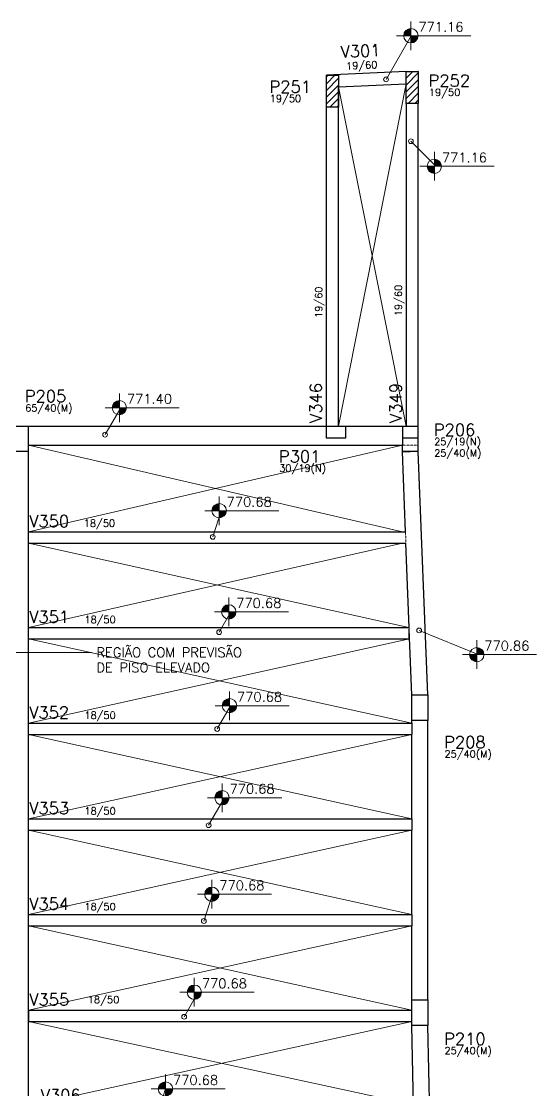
# Model space of a CAD drawing. Extents: x 8513 to 14085, y 1849 to 10799.
# Drawn here: x 12481 to 13288, y 4948 to 6625 of the extents above; entities that cross this region are included whole.
import ezdxf

# ---------------------------------------------------------------- set-up
doc = ezdxf.new("R2010")
doc.units = 0
doc.linetypes.add('FA_Tracejado', pattern=[0.25, 0.15, -0.1])
for name, color, linetype, lineweight in [('EST-PILAR-TEXT', 7, 'Continuous', 9), ('EST-SIMB-Spot Elevations', 7, 'Continuous', 9), ('EST-TEXT', 7, 'Continuous', 9), ('EST-VIGA-TEXT', 7, 'Continuous', 9)]:
    doc.layers.add(name, color=color, linetype=linetype, lineweight=lineweight)
for name, color, linetype in [('Pilares', 5, 'Continuous'), ('VIGAS', 3, 'Continuous'), ('Vázio', 240, 'Continuous')]:
    doc.layers.add(name, color=color, linetype=linetype)
doc.styles.add('RomanS_IV50', font='romans_IV50.ttf', dxfattribs={"height": 11.25})
doc.styles.add('RomanS_IV50_B', font='', dxfattribs={"height": 18.75})
doc.styles.add('RomanS_IV50_B_1', font='', dxfattribs={"height": 22.5})
doc.styles.get('RomanS_IV50_B').set_extended_font_data('RomanS_IV50', bold=True)
doc.styles.get('RomanS_IV50_B_1').set_extended_font_data('RomanS_IV50', bold=True)
pattern_1 = [(45, (10227.5145, 3498.507), (-5.303301, 5.303301), [])]

# ---------------------------------------------------------------- blocks, each defined once
blk = doc.blocks.new('Spot Elevations - Nivel_Planta_MENOR-2363178-BUSINESS')
at = {"layer": 'EST-SIMB-Spot Elevations'}
h = blk.add_hatch(color=256, dxfattribs=at)
edge = h.paths.add_edge_path(flags=0)
edge.add_line((0, 0), (-0.15, 0))
edge.add_arc((0, 0), 0.15, 90, 180, ccw=False)
edge.add_line((0, 0.15), (0, 0))
h = blk.add_hatch(color=256, dxfattribs=at)
edge = h.paths.add_edge_path(flags=0)
edge.add_line((0, 0), (0.15, 0))
edge.add_arc((0, 0), 0.15, 270, 360, ccw=False)
edge.add_line((0, -0.15), (0, 0))
for p, q in [((0, -0.3), (0, 0.3)), ((0, 0), (1.25, 0)), ((0, 0), (-0.3, 0))]:
    blk.add_line(p, q, dxfattribs=at)
blk.add_circle((0, 0), 0.15, dxfattribs=at)

msp = doc.modelspace()

# ---------------------------------------------------------------- hatches: boundary and pattern name
at = {"layer": 'Pilares'}
h = msp.add_hatch(dxfattribs=at)
h.set_pattern_fill('FP_1', color=5, style=0, pattern_type=2)
h.set_pattern_definition(pattern_1)
h.paths.add_polyline_path([(12977.96, 6490.11), (12977.96, 6540.11), (12958.96, 6540.11), (12958.96, 6490.11)], flags=0)
h = msp.add_hatch(dxfattribs=at)
h.set_pattern_fill('FP_1', color=5, style=0, pattern_type=2)
h.set_pattern_definition(pattern_1)
h.paths.add_polyline_path([(13103.02, 6495.77), (13103.02, 6545.77), (13084.02, 6545.77), (13084.02, 6495.77)], flags=0)

# ---------------------------------------------------------------- linework, layer by layer
at = {"layer": 'EST-SIMB-Spot Elevations'}
for p, q in [((13052.45, 6533.66), (13091.96, 6602.09)), ((13091.96, 6602.09), (13091.39, 6602.09)), ((13091.39, 6436.68), (13130.7, 6397.37)), ((13130.7, 6397.37), (13128.13, 6397.37)), ((12612.09, 5976.65), (12636.5, 6018.92)), ((12636.5, 6018.92), (12634.44, 6018.92)), ((12780.78, 5816.31), (12794.2, 5857.4)), ((12794.2, 5857.4), (12790.85, 5857.4)), ((12790.78, 5667.02), (12809.08, 5698.72)), ((12809.08, 5698.72), (12805.87, 5698.72)), ((13104.33, 5669.68), (13196.64, 5631.78)), ((13196.64, 5631.78), (13194.7, 5631.78)), ((12787.77, 5515.22), (12808.84, 5551.71)), ((12808.84, 5551.71), (12807.06, 5551.71)), ((12774.35, 5364.26), (12799.26, 5407.4)), ((12799.26, 5407.4), (12795.32, 5407.4)), ((12766.8, 5214.14), (12780.22, 5256.07)), ((12780.22, 5256.07), (12779.38, 5256.07)), ((12735.97, 5064.01), (12758.17, 5102.46)), ((12758.17, 5102.46), (12751.91, 5102.46)), ((12695.63, 4916.5), (12706.74, 4950.8))]:
    msp.add_line(p, q, dxfattribs=at)
for centre in [(13052.45, 6533.66), (13091.39, 6436.68), (12612.09, 5976.65), (12780.78, 5816.31), (12790.78, 5667.02), (13104.33, 5669.68), (12787.77, 5515.22), (12774.35, 5364.26), (12766.8, 5214.14), (12735.97, 5064.01)]:
    msp.add_circle(centre, 3.75, dxfattribs=at)
at = {"layer": 'EST-TEXT'}
msp.add_line((12337.11, 5635.35), (12590.94, 5635.35), dxfattribs=at)
at = {"layer": 'Pilares', "color": 5}
for p, q in [((12958.96, 6490.11), (12958.96, 6540.11)), ((12958.96, 6540.11), (12977.96, 6540.11)), ((12977.96, 6540.11), (12977.96, 6490.11)), ((13084.02, 6495.77), (13084.02, 6545.77)), ((13084.02, 6545.77), (13103.02, 6545.77)), ((13103.02, 6545.77), (13103.02, 6495.77)), ((12977.96, 6490.11), (12958.96, 6490.11)), ((13103.02, 6495.77), (13084.02, 6495.77)), ((12427.01, 5990.01), (12492.01, 5990.01)), ((12492.01, 5950.01), (12492.01, 5990.01)), ((13078.01, 5990.01), (13103.01, 5990.01)), ((13103.01, 5950.01), (13103.01, 5990.01)), ((13078.01, 5950.01), (13078.01, 5960.01)), ((12492.01, 5950.01), (12427.01, 5950.01)), ((13103.01, 5950.01), (13078.01, 5950.01)), ((13092.96, 5528.51), (13092.96, 5568.51)), ((13092.96, 5568.51), (13117.96, 5568.51)), ((13117.96, 5568.51), (13117.96, 5528.51)), ((13117.96, 5528.51), (13092.96, 5528.51)), ((13092.96, 5050.43), (13092.96, 5090.43)), ((13092.96, 5090.43), (13117.96, 5090.43)), ((13117.96, 5090.43), (13117.96, 5050.43)), ((13117.96, 5050.43), (13092.96, 5050.43))]:
    msp.add_line(p, q, dxfattribs=at)
at = {"layer": 'Pilares'}
for p, q in [((12959.02, 6490.11), (12959.02, 6540.11)), ((12977.96, 6540.11), (12978.02, 6540.11)), ((12978.02, 6540.11), (12978.02, 6522.17)), ((12978.02, 6490.11), (12977.96, 6490.11))]:
    msp.add_line(p, q, dxfattribs=at)
at = {"layer": 'VIGAS', "color": 3}
for p, q in [((13084.02, 6545.77), (12959.02, 6540.37)), ((12959.02, 6540.11), (12959.02, 6540.37)), ((13084.13, 6545.77), (13102.2, 6546.55)), ((13102.2, 6546.55), (13103.02, 6546.59)), ((13103.02, 6545.77), (13103.02, 6546.59)), ((12978.02, 6522.17), (13084.02, 6526.75)), ((12978.02, 5990.01), (12978.02, 6522.17)), ((12959.02, 5990.01), (12959.02, 6490.11)), ((13084.02, 6495.77), (13084.02, 5990.01)), ((13103.02, 5990.01), (13103.02, 6495.77)), ((12492.01, 5990.01), (13078.01, 5990.01)), ((13078.01, 5990.01), (13078.01, 5960.01)), ((12492.01, 5960.01), (13078.01, 5960.01)), ((12492.01, 4304.51), (12492.01, 5950.01)), ((13078.01, 5949.52), (13090.38, 5950)), ((13082.91, 5824.51), (13078.01, 5949.52)), ((13117.96, 5568.51), (13103.01, 5950.01)), ((12492.01, 5824.51), (13082.91, 5824.51)), ((12492.01, 5806.51), (13084.01, 5806.51)), ((13083.62, 5806.51), (13084.01, 5806.51)), ((13088.78, 5674.51), (13083.62, 5806.51)), ((12492.01, 5674.51), (13088.9, 5674.51)), ((13088.9, 5674.51), (13088.78, 5674.51)), ((13088.9, 5656.51), (13088.9, 5671.49)), ((13092.95, 5568.14), (13088.9, 5671.49)), ((12492.01, 5656.51), (13088.9, 5656.51)), ((12492.01, 5524.51), (13092.96, 5524.51)), ((13092.96, 5524.51), (13092.96, 5528.51)), ((13117.96, 5090.43), (13117.96, 5528.51)), ((12492.01, 5506.51), (13092.96, 5506.51)), ((13092.96, 5374.51), (13092.96, 5506.51)), ((12492.01, 5374.51), (13092.96, 5374.51)), ((12492.01, 5356.51), (13092.96, 5356.51)), ((13092.96, 5224.51), (13092.96, 5356.51)), ((12492.01, 5224.51), (13092.96, 5224.51)), ((12492.01, 5206.51), (13092.96, 5206.51)), ((13092.96, 5090.43), (13092.96, 5206.51)), ((12492.09, 5074.51), (12492.09, 5056.51)), ((12492.09, 5074.51), (13092.96, 5074.51)), ((12492.09, 5056.51), (13092.96, 5056.51)), ((13092.96, 5050.17), (13092.96, 5050.43)), ((13095.62, 4924.51), (13092.96, 5050.17)), ((13128.96, 4531.51), (13117.96, 5050.43))]:
    msp.add_line(p, q, dxfattribs=at)
at = {"layer": 'VIGAS', "color": 3, "linetype": 'FA_Tracejado', "lineweight": 20}
for p, q in [((13078.02, 5960.01), (13103.01, 5960.01)), ((13082.91, 5824.51), (13083.62, 5806.51)), ((13088.78, 5674.51), (13088.9, 5671.49))]:
    msp.add_line(p, q, dxfattribs=at)
at = {"layer": 'Vázio', "linetype": 'Continuous', "lineweight": 9}
for p, q in [((12978.02, 5990.03), (13084.01, 6526.61)), ((13084.01, 5990.15), (12978.02, 6521.89)), ((12492.04, 5824.51), (13077.99, 5960)), ((12492.04, 5960), (13077.99, 5824.51)), ((12492.04, 5806.5), (13088.34, 5674.51)), ((12492.04, 5674.51), (13077.99, 5806.5)), ((12492.04, 5524.51), (13089.45, 5656.51)), ((12492.04, 5656.5), (13092.93, 5524.51)), ((12492.04, 5506.5), (13092.93, 5374.51)), ((12492.04, 5374.51), (13092.93, 5506.5)), ((12492.04, 5356.5), (13092.93, 5224.51)), ((12492.04, 5224.51), (13092.93, 5356.5)), ((12492.01, 5074.51), (13092.93, 5206.5)), ((13092.93, 5074.51), (12492.04, 5206.5)), ((12492.01, 5056.51), (13095.59, 4925.91)), ((12492.04, 4924.51), (13092.94, 5056.5))]:
    msp.add_line(p, q, dxfattribs=at)
at = {"layer": 'Vázio'}
for p, q in [((12959.02, 5971.01), (12959.02, 5990.01)), ((12989.02, 5990.01), (12989.02, 5971.01)), ((12989.02, 5971.01), (12959.02, 5971.01)), ((13103.01, 5971.01), (13078.01, 5971.01)), ((13092.96, 5524.51), (13092.96, 5506.51)), ((13092.96, 5374.51), (13092.96, 5356.51)), ((13092.96, 5224.51), (13092.96, 5206.51))]:
    msp.add_line(p, q, dxfattribs=at)

# ---------------------------------------------------------------- block references
at = {"layer": 'EST-SIMB-Spot Elevations', "xscale": 74.99999999999996, "yscale": 74.99999999999996, "zscale": 74.99999999999996}
for p in [(13091.39, 6602.09), (12634.44, 6018.92), (12790.85, 5857.4), (12805.87, 5698.72), (12807.06, 5551.71), (12795.32, 5407.4), (12779.38, 5256.07), (12751.91, 5102.46), (12706.74, 4950.8)]:
    msp.add_blockref('Spot Elevations - Nivel_Planta_MENOR-2363178-BUSINESS', p, dxfattribs=at)
at = {"layer": 'EST-SIMB-Spot Elevations', "extrusion": (0, 0, -1), "xscale": 74.99999999999996, "yscale": 74.99999999999996, "zscale": 74.99999999999996, "rotation": 180}
for p in [(-13128.13, 6397.37), (-13194.7, 5631.78)]:
    msp.add_blockref('Spot Elevations - Nivel_Planta_MENOR-2363178-BUSINESS', p, dxfattribs=at)

# ---------------------------------------------------------------- texts
at = {"layer": 'EST-PILAR-TEXT', "lineweight": 50, "attachment_point": 1}
for s, insert, char_height, width, style in [('P252', (13119.07, 6541.05), 18.75, 91.9936, 'RomanS_IV50_B_1'), ('P252', (13119.07, 6541.05), 18.75, 91.9936, 'RomanS_IV50_B_1'), ('P251', (12869.67, 6531.5), 18.75, 91.9936, 'RomanS_IV50_B_1'), ('P251', (12869.73, 6531.5), 18.75, 91.9936, 'RomanS_IV50_B_1'), ('19/50', (12870.22, 6509.31), 11.25, 70.3481, 'RomanS_IV50'), ('19/50', (12870.28, 6509.31), 11.25, 70.3481, 'RomanS_IV50'), ('19/50', (13119.62, 6518.86), 11.25, 70.3481, 'RomanS_IV50'), ('19/50', (13119.62, 6518.86), 11.25, 70.3481, 'RomanS_IV50'), ('P205', (12486.19, 6046.38), 18.75, 91.9936, 'RomanS_IV50_B_1'), ('65/40(M)', (12486.74, 6024.19), 11.25, 105.8227, 'RomanS_IV50'), ('P206', (13127.31, 5993.61), 18.75, 91.9936, 'RomanS_IV50_B_1'), ('P206', (13127.31, 5993.61), 18.75, 91.9936, 'RomanS_IV50_B_1'), ('25/19(N)', (13127.85, 5971.42), 11.25, 104.6202, 'RomanS_IV50'), ('P301', (12884.46, 5951.9), 18.75, 91.9936, 'RomanS_IV50_B_1'), ('25/40(M)', (13127.85, 5953.61), 11.25, 105.8227, 'RomanS_IV50'), ('30/19(N)', (12885, 5929.71), 11.25, 104.6202, 'RomanS_IV50'), ('P208', (13143.46, 5503.81), 18.75, 91.9936, 'RomanS_IV50_B_1'), ('25/40(M)', (13144, 5481.63), 11.25, 105.8227, 'RomanS_IV50'), ('P210', (13143.46, 5038.6), 18.75, 91.9936, 'RomanS_IV50_B_1'), ('25/40(M)', (13144, 5016.41), 11.25, 105.8227, 'RomanS_IV50')]:
    msp.add_mtext(s, dxfattribs=dict(at, insert=insert, char_height=char_height, width=width, style=style))
at = {"layer": 'EST-SIMB-Spot Elevations', "char_height": 15, "width": 97.7561, "attachment_point": 1, "line_spacing_factor": 0.982397, "style": 'RomanS_IV50_B'}
for s, insert in [('771.16', (13103.16, 6623.48)), ('771.16', (13139.9, 6418.75)), ('771.40', (12646.21, 6040.31)), ('770.68', (12802.62, 5878.79)), ('770.68', (12817.64, 5720.11)), ('770.86', (13206.47, 5653.16)), ('770.68', (12818.83, 5573.1)), ('770.68', (12807.09, 5428.79)), ('770.68', (12791.15, 5277.46)), ('770.68', (12763.68, 5123.85)), ('770.68', (12718.51, 4972.18))]:
    msp.add_mtext(s, dxfattribs=dict(at, insert=insert))
at = {"layer": 'EST-TEXT', "char_height": 15, "attachment_point": 1, "style": 'RomanS_IV50_B'}
for s, insert, width in [('REGIÃO COM PREVISÃO ', (12598.44, 5642.85), 329.4936), ('DE PISO ELEVADO', (12598.44, 5619.03), 254.9366)]:
    msp.add_mtext(s, dxfattribs=dict(at, insert=insert, width=width))
at = {"layer": 'EST-VIGA-TEXT', "lineweight": 50, "char_height": 18.75, "width": 88.9873, "attachment_point": 1, "style": 'RomanS_IV50_B_1'}
for s, insert, rotation in [('V301', (12980.61, 6586.27), 2.4737), ('V346', (12933.13, 5995.06), 90), ('V349', (13058.13, 5995.06), 90)]:
    msp.add_mtext(s, dxfattribs=dict(at, insert=insert, rotation=rotation))
at = {"layer": 'EST-VIGA-TEXT', "lineweight": 30, "char_height": 11.25, "width": 70.3481, "attachment_point": 1, "style": 'RomanS_IV50'}
for insert, rotation in [((12989.46, 6560.25), 2.4737), ((12941.16, 6159.66), 90), ((13066.16, 6162.49), 90)]:
    msp.add_mtext('19/60', dxfattribs=dict(at, insert=insert, rotation=rotation))
at = {"layer": 'EST-VIGA-TEXT', "lineweight": 50, "char_height": 18.75, "width": 88.9873, "attachment_point": 1, "style": 'RomanS_IV50_B_1'}
for s, insert in [('V350', (12493.06, 5850.39)), ('V351', (12493.06, 5700.39)), ('V352', (12493.06, 5550.39)), ('V353', (12493.06, 5400.39)), ('V354', (12493.06, 5250.39)), ('V355', (12493.14, 5100.39)), ('V306', (12511.06, 4950.39))]:
    msp.add_mtext(s, dxfattribs=dict(at, insert=insert))
at = {"layer": 'EST-VIGA-TEXT', "lineweight": 30, "char_height": 11.25, "width": 70.3481, "attachment_point": 1, "style": 'RomanS_IV50'}
for insert in [(12578.57, 5843.44), (12579.55, 5692.36), (12579.55, 5542.36), (12579.55, 5392.36), (12579.55, 5242.36), (12585.09, 5096.36)]:
    msp.add_mtext('18/50', dxfattribs=dict(at, insert=insert))

doc.saveas('drawing.dxf')
